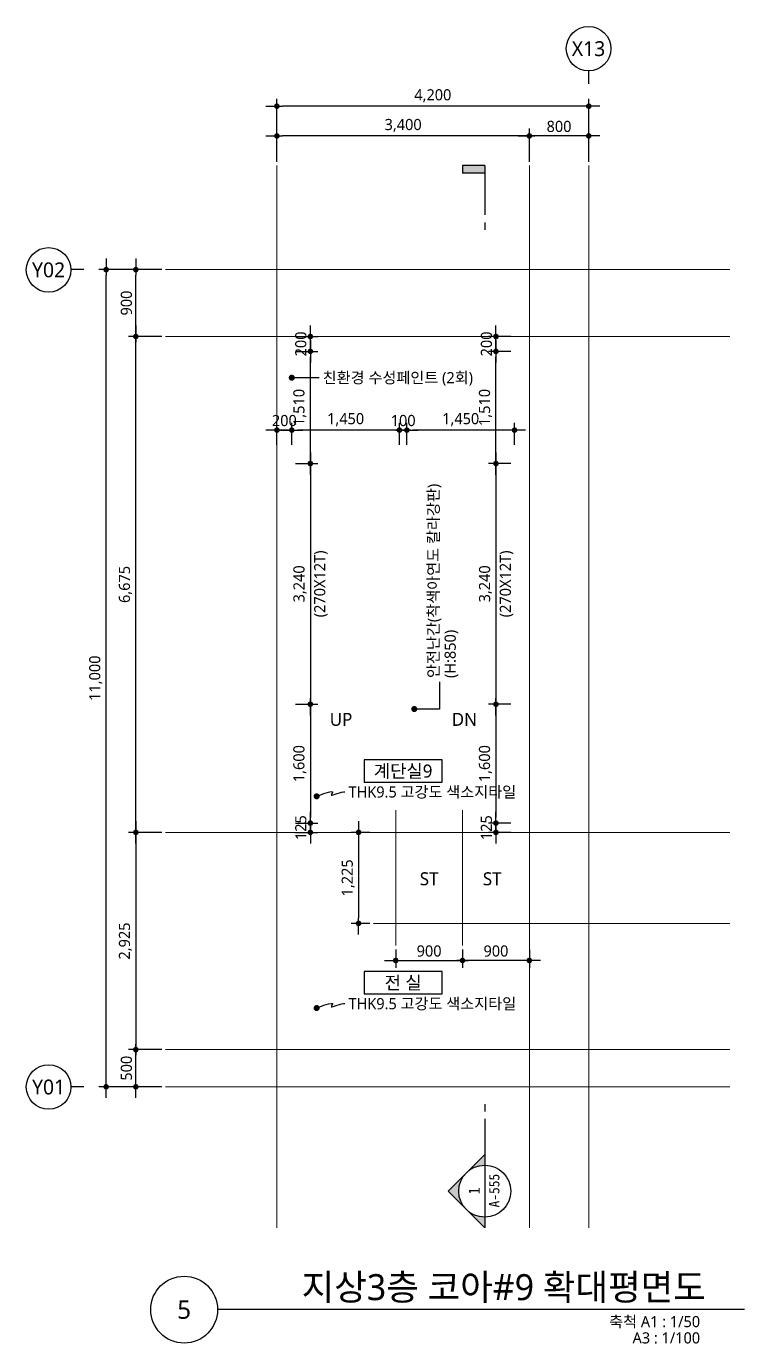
# Model space of a CAD drawing. Header units: millimetres. Extents: x 1467181 to 1850972, y 836037 to 895281.
# Drawn here: x 1781416 to 1791091, y 875511 to 893244 of the extents above; entities that cross this region are included whole.
import ezdxf
from ezdxf.enums import TextEntityAlignment as Align

# ---------------------------------------------------------------- set-up
doc = ezdxf.new("R2010")
doc.units = ezdxf.units.MM
doc.header["$MEASUREMENT"] = 0
doc.linetypes.add('CEN', pattern=[62, 60, -1, 0, -1])
doc.layers.get('0').update_dxf_attribs({"linetype": 'CONTINUOUS'})
for name, color, linetype, lineweight in [('A-AXIS-BUBL', 7, 'CONTINUOUS', 25), ('A-CNTL', 1, 'CEN', 15), ('A-DIMS', 7, 'CONTINUOUS', 25), ('A-MKXS-LEAD', 7, 'CONTINUOUS', 25), ('A-MKXS-MAK1', 3, 'CONTINUOUS', 25), ('A-MKXS-TEXT1', 3, 'CONTINUOUS', 25), ('A-MKXS-TEXT2', 7, 'CONTINUOUS', 25), ('A-MKXX-NAME', 3, 'CONTINUOUS', 25), ('A-MKXX-SYMB', 7, 'CONTINUOUS', 25), ('A-XXXX-SYMB', 7, 'CONTINUOUS', 25), ('A-XXXX-TXT1', 3, 'CONTINUOUS', 25), ('A-XXXX-TXT2', 3, 'CONTINUOUS', 25)]:
    doc.layers.add(name, color=color, linetype=linetype, lineweight=lineweight)
doc.styles.add('HY울릉도L', font='')
doc.styles.add('돋움체', font='')
doc.styles.add('맑은고딕', font='malgun.ttf')
doc.styles.get('HY울릉도L').set_extended_font_data('HYwulM')
doc.styles.get('돋움체').set_extended_font_data('DotumChe')
doc.dimstyles.new('CDIM', dxfattribs={"dimtxt": 3, "dimasz": 1.5, "dimexe": 2, "dimexo": 1, "dimgap": 1, "dimtad": 1, "dimdec": 0, "dimrnd": 0.5, "dimzin": 0, "dimdsep": 32, "dimlunit": 6, "dimtxsty": 'HY울릉도L', "dimblk1": '_CIDOT', "dimblk2": '_CIDOT', "dimsah": 1, "dimcen": 5.5, "dimclrd": 2, "dimclre": 2, "dimclrt": 7, "dimadec": 0, "dimazin": 0, "dimtfac": 1, "dimtdec": 0, "dimtix": 1, "dimtmove": 2, "dimatfit": 1, "dimldrblk": '_CIDOT', "dimfxl": 1, "dimtolj": 1, "dimtzin": 0, "dimlwd": -1, "dimarcsym": 0})

# ---------------------------------------------------------------- blocks, each defined once
blk = doc.blocks.new('_CIDOT')
at = {"color": 0, "linetype": 'ByBlock'}
blk.add_line((2, 0), (-1, 0), dxfattribs=at)
at = {"color": 0, "linetype": 'ByBlock', "const_width": 0.5}
blk.add_lwpolyline([(-0.25, 0, 1), (0.25, 0, 1)], format="xyb", close=True, dxfattribs=at)
blk = doc.blocks.new('*D25')
at = {"layer": 'A-DIMS', "lineweight": -2, "transparency": 16777216}
for p, q in [((-800, 12450), (-800, 12900)), ((0, 12450), (0, 12900))]:
    blk.add_line(p, q, dxfattribs=at)
at = {"layer": 'A-DIMS', "transparency": 16777216}
blk.add_line((-75, 12800), (-725, 12800), dxfattribs=at)
at = {"layer": 'A-DIMS', "transparency": 16777216, "xscale": 75, "yscale": 75, "zscale": 75, "rotation": 180}
blk.add_blockref('_CIDOT', (-800, 12800), dxfattribs=at)
at = {"layer": 'A-DIMS', "transparency": 16777216, "xscale": 75, "yscale": 75, "zscale": 75}
blk.add_blockref('_CIDOT', (0, 12800), dxfattribs=at)
at = {"layer": 'A-DIMS', "color": 3, "transparency": 16777216, "insert": (-400, 12927), "char_height": 150, "attachment_point": 5, "style": '맑은고딕'}
blk.add_mtext('\\A1;800', dxfattribs=at)
blk = doc.blocks.new('*D26')
at = {"layer": 'A-DIMS', "lineweight": -2, "transparency": 16777216}
for p, q in [((-5750, 11000), (-6200, 11000)), ((-5750, 10100), (-6200, 10100))]:
    blk.add_line(p, q, dxfattribs=at)
at = {"layer": 'A-DIMS', "transparency": 16777216}
blk.add_line((-6100, 10175), (-6100, 10925), dxfattribs=at)
at = {"layer": 'A-DIMS', "transparency": 16777216, "xscale": 75, "yscale": 75, "zscale": 75}
for p, rotation in [((-6100, 11000), 90), ((-6100, 10100), 270)]:
    blk.add_blockref('_CIDOT', p, dxfattribs=dict(at, rotation=rotation))
at = {"layer": 'A-DIMS', "color": 3, "transparency": 16777216, "insert": (-6227, 10550), "char_height": 150, "attachment_point": 5, "rotation": 90, "style": '맑은고딕'}
blk.add_mtext('\\A1;900', dxfattribs=at)
blk = doc.blocks.new('*D27')
at = {"layer": 'A-DIMS', "lineweight": -2, "transparency": 16777216}
for p, q in [((-4200, 12450), (-4200, 12900)), ((-800, 12450), (-800, 12900))]:
    blk.add_line(p, q, dxfattribs=at)
at = {"layer": 'A-DIMS', "transparency": 16777216}
blk.add_line((-875, 12800), (-4125, 12800), dxfattribs=at)
at = {"layer": 'A-DIMS', "transparency": 16777216, "xscale": 75, "yscale": 75, "zscale": 75, "rotation": 180}
blk.add_blockref('_CIDOT', (-4200, 12800), dxfattribs=at)
at = {"layer": 'A-DIMS', "transparency": 16777216, "xscale": 75, "yscale": 75, "zscale": 75}
blk.add_blockref('_CIDOT', (-800, 12800), dxfattribs=at)
at = {"layer": 'A-DIMS', "color": 3, "transparency": 16777216, "insert": (-2500, 12940), "char_height": 150, "attachment_point": 5, "style": '맑은고딕'}
blk.add_mtext('\\A1;3,400', dxfattribs=at)
blk = doc.blocks.new('*D28')
at = {"layer": 'A-DIMS', "lineweight": -2, "transparency": 16777216}
for p, q in [((-4200, 12450), (-4200, 13300)), ((0, 12450), (0, 13300))]:
    blk.add_line(p, q, dxfattribs=at)
at = {"layer": 'A-DIMS', "transparency": 16777216}
blk.add_line((-75, 13200), (-4125, 13200), dxfattribs=at)
at = {"layer": 'A-DIMS', "transparency": 16777216, "xscale": 75, "yscale": 75, "zscale": 75, "rotation": 180}
blk.add_blockref('_CIDOT', (-4200, 13200), dxfattribs=at)
at = {"layer": 'A-DIMS', "transparency": 16777216, "xscale": 75, "yscale": 75, "zscale": 75}
blk.add_blockref('_CIDOT', (0, 13200), dxfattribs=at)
at = {"layer": 'A-DIMS', "color": 3, "transparency": 16777216, "insert": (-2100, 13340), "char_height": 150, "attachment_point": 5, "style": '맑은고딕'}
blk.add_mtext('\\A1;4,200', dxfattribs=at)
blk = doc.blocks.new('*D29')
at = {"layer": 'A-DIMS', "lineweight": -2, "transparency": 16777216}
for p, q in [((-5750, 11000), (-6600, 11000)), ((-5750, 0), (-6600, 0))]:
    blk.add_line(p, q, dxfattribs=at)
at = {"layer": 'A-DIMS', "transparency": 16777216}
blk.add_line((-6500, 75), (-6500, 10925), dxfattribs=at)
at = {"layer": 'A-DIMS', "transparency": 16777216, "xscale": 75, "yscale": 75, "zscale": 75}
for p, rotation in [((-6500, 11000), 90), ((-6500, 0), 270)]:
    blk.add_blockref('_CIDOT', p, dxfattribs=dict(at, rotation=rotation))
at = {"layer": 'A-DIMS', "color": 3, "transparency": 16777216, "insert": (-6640, 5500), "char_height": 150, "attachment_point": 5, "rotation": 90, "style": '맑은고딕'}
blk.add_mtext('\\A1;11,000', dxfattribs=at)
blk = doc.blocks.new('*D30')
at = {"layer": 'A-DIMS', "lineweight": -2, "transparency": 16777216}
for p, q in [((-5750, 500), (-6200, 500)), ((-5750, 0), (-6200, 0))]:
    blk.add_line(p, q, dxfattribs=at)
at = {"layer": 'A-DIMS', "transparency": 16777216}
blk.add_line((-6100, 75), (-6100, 425), dxfattribs=at)
at = {"layer": 'A-DIMS', "transparency": 16777216, "xscale": 75, "yscale": 75, "zscale": 75}
for p, rotation in [((-6100, 500), 90), ((-6100, 0), 270)]:
    blk.add_blockref('_CIDOT', p, dxfattribs=dict(at, rotation=rotation))
at = {"layer": 'A-DIMS', "color": 3, "transparency": 16777216, "insert": (-6227, 250), "char_height": 150, "attachment_point": 5, "rotation": 90, "style": '맑은고딕'}
blk.add_mtext('\\A1;500', dxfattribs=at)
blk = doc.blocks.new('*D31')
at = {"layer": 'A-DIMS', "lineweight": -2, "transparency": 16777216}
for p, q in [((-5750, 3425), (-6200, 3425)), ((-5750, 500), (-6200, 500))]:
    blk.add_line(p, q, dxfattribs=at)
at = {"layer": 'A-DIMS', "transparency": 16777216}
blk.add_line((-6100, 3350), (-6100, 575), dxfattribs=at)
at = {"layer": 'A-DIMS', "transparency": 16777216, "xscale": 75, "yscale": 75, "zscale": 75}
for p, rotation in [((-6100, 3425), 90), ((-6100, 500), 270)]:
    blk.add_blockref('_CIDOT', p, dxfattribs=dict(at, rotation=rotation))
at = {"layer": 'A-DIMS', "color": 3, "transparency": 16777216, "insert": (-6240, 1962), "char_height": 150, "attachment_point": 5, "rotation": 90, "style": '맑은고딕'}
blk.add_mtext('\\A1;2,925', dxfattribs=at)
blk = doc.blocks.new('*D32')
at = {"layer": 'A-DIMS', "lineweight": -2, "transparency": 16777216}
for p, q in [((-5750, 10100), (-6200, 10100)), ((-5750, 3425), (-6200, 3425))]:
    blk.add_line(p, q, dxfattribs=at)
at = {"layer": 'A-DIMS', "transparency": 16777216}
blk.add_line((-6100, 3500), (-6100, 10025), dxfattribs=at)
at = {"layer": 'A-DIMS', "transparency": 16777216, "xscale": 75, "yscale": 75, "zscale": 75}
for p, rotation in [((-6100, 10100), 90), ((-6100, 3425), 270)]:
    blk.add_blockref('_CIDOT', p, dxfattribs=dict(at, rotation=rotation))
at = {"layer": 'A-DIMS', "color": 3, "transparency": 16777216, "insert": (-6240, 6762), "char_height": 150, "attachment_point": 5, "rotation": 90, "style": '맑은고딕'}
blk.add_mtext('\\A1;6,675', dxfattribs=at)
blk = doc.blocks.new('*D33')
at = {"layer": 'A-DIMS', "lineweight": -2, "transparency": 16777216}
for p, q in [((-2600, 1850), (-2600, 1600)), ((-1700, 1850), (-1700, 1600))]:
    blk.add_line(p, q, dxfattribs=at)
at = {"layer": 'A-DIMS', "transparency": 16777216}
blk.add_line((-2525, 1700), (-1775, 1700), dxfattribs=at)
at = {"layer": 'A-DIMS', "transparency": 16777216, "xscale": 75, "yscale": 75, "zscale": 75, "rotation": 180}
blk.add_blockref('_CIDOT', (-2600, 1700), dxfattribs=at)
at = {"layer": 'A-DIMS', "transparency": 16777216, "xscale": 75, "yscale": 75, "zscale": 75}
blk.add_blockref('_CIDOT', (-1700, 1700), dxfattribs=at)
at = {"layer": 'A-DIMS', "color": 3, "transparency": 16777216, "insert": (-2150, 1827), "char_height": 150, "attachment_point": 5, "style": '맑은고딕'}
blk.add_mtext('\\A1;900', dxfattribs=at)
blk = doc.blocks.new('*D34')
at = {"layer": 'A-DIMS', "lineweight": -2, "transparency": 16777216}
for p, q in [((-1700, 1850), (-1700, 1600)), ((-800, 1850), (-800, 1600))]:
    blk.add_line(p, q, dxfattribs=at)
at = {"layer": 'A-DIMS', "transparency": 16777216}
blk.add_line((-875, 1700), (-1625, 1700), dxfattribs=at)
at = {"layer": 'A-DIMS', "transparency": 16777216, "xscale": 75, "yscale": 75, "zscale": 75, "rotation": 180}
blk.add_blockref('_CIDOT', (-1700, 1700), dxfattribs=at)
at = {"layer": 'A-DIMS', "transparency": 16777216, "xscale": 75, "yscale": 75, "zscale": 75}
blk.add_blockref('_CIDOT', (-800, 1700), dxfattribs=at)
at = {"layer": 'A-DIMS', "color": 3, "transparency": 16777216, "insert": (-1250, 1827), "char_height": 150, "attachment_point": 5, "style": '맑은고딕'}
blk.add_mtext('\\A1;900', dxfattribs=at)
blk = doc.blocks.new('*D35')
at = {"layer": 'A-DIMS', "lineweight": -2, "transparency": 16777216}
for p, q in [((-2950, 3425), (-3200, 3425)), ((-2950, 2200), (-3200, 2200))]:
    blk.add_line(p, q, dxfattribs=at)
at = {"layer": 'A-DIMS', "transparency": 16777216}
blk.add_line((-3100, 3350), (-3100, 2275), dxfattribs=at)
at = {"layer": 'A-DIMS', "transparency": 16777216, "xscale": 75, "yscale": 75, "zscale": 75}
for p, rotation in [((-3100, 3425), 90), ((-3100, 2200), 270)]:
    blk.add_blockref('_CIDOT', p, dxfattribs=dict(at, rotation=rotation))
at = {"layer": 'A-DIMS', "color": 3, "transparency": 16777216, "insert": (-3240, 2812), "char_height": 150, "attachment_point": 5, "rotation": 90, "style": '맑은고딕'}
blk.add_mtext('\\A1;1,225', dxfattribs=at)
blk = doc.blocks.new('CORE 9- 단면')
at = {"layer": 'A-MKXS-MAK1'}
blk.add_hatch(color=256, dxfattribs=at).paths.add_polyline_path([(22637, 13698), (22637, 13798), (22937, 13798), (22937, 13698)])
h = blk.add_hatch(color=256, dxfattribs=at)
h.paths.add_polyline_path([(22442, -7), (22690, 241, 0.414214), (22690, -254)])
h.paths.add_polyline_path([(22690, 241), (22937, 488), (22937, 343, 0.198912)])
h.paths.add_polyline_path([(22690, -254, 0.198912), (22937, -357), (22937, -502)])
for p, q in [((22637, 13798), (22637, 13698)), ((22937, 13798), (22637, 13798)), ((22937, 13698), (22637, 13698)), ((22937, 13798), (22937, 13135)), ((22937, 13035), (22937, 12935)), ((22937, 1166), (22937, 1066)), ((22937, 966), (22937, -502)), ((22937, 488), (22442, -7)), ((22937, -502), (22442, -7))]:
    blk.add_line(p, q, dxfattribs=at)
blk.add_circle((22937, -7), 350, dxfattribs=at)
at = {"layer": 'A-MKXS-TEXT2', "style": '돋움체'}
for s, height, p in [('A-555', 140, (23065, 0)), ('1', 150, (22793, -2))]:
    blk.add_text(s, height=height, rotation=90, dxfattribs=at).set_placement(p, align=Align.MIDDLE)
blk = doc.blocks.new('*D426')
at = {"layer": 'A-DIMS', "lineweight": -2, "transparency": 16777216}
for p, q in [((1787941, 887359), (1787641, 887359)), ((1787941, 884119), (1787641, 884119))]:
    blk.add_line(p, q, dxfattribs=at)
at = {"layer": 'A-DIMS', "transparency": 16777216}
blk.add_line((1787741, 887284), (1787741, 884194), dxfattribs=at)
at = {"layer": 'A-DIMS', "transparency": 16777216, "xscale": 75, "yscale": 75, "zscale": 75}
for p, rotation in [((1787741, 887359), 90), ((1787741, 884119), 270)]:
    blk.add_blockref('_CIDOT', p, dxfattribs=dict(at, rotation=rotation))
at = {"layer": 'A-DIMS', "color": 3, "transparency": 16777216, "char_height": 150, "attachment_point": 5, "rotation": 90, "style": '맑은고딕'}
for s, insert in [('\\A1;(270X12T)', (1787884, 885739)), ('\\A1;3,240', (1787601, 885739))]:
    blk.add_mtext(s, dxfattribs=dict(at, insert=insert))
blk = doc.blocks.new('*D427')
at = {"layer": 'A-DIMS', "lineweight": -2, "transparency": 16777216}
for p, q in [((1787941, 888869), (1787641, 888869)), ((1787941, 887359), (1787641, 887359))]:
    blk.add_line(p, q, dxfattribs=at)
at = {"layer": 'A-DIMS', "transparency": 16777216}
blk.add_line((1787741, 887434), (1787741, 888794), dxfattribs=at)
at = {"layer": 'A-DIMS', "transparency": 16777216, "xscale": 75, "yscale": 75, "zscale": 75}
for p, rotation in [((1787741, 888869), 90), ((1787741, 887359), 270)]:
    blk.add_blockref('_CIDOT', p, dxfattribs=dict(at, rotation=rotation))
at = {"layer": 'A-DIMS', "color": 3, "transparency": 16777216, "insert": (1787600, 888114), "char_height": 150, "attachment_point": 5, "rotation": 90, "style": '맑은고딕'}
blk.add_mtext('\\A1;1,510', dxfattribs=at)
blk = doc.blocks.new('*D428')
at = {"layer": 'A-DIMS', "lineweight": -2, "transparency": 16777216}
for p, q in [((1787941, 884119), (1787641, 884119)), ((1787941, 882519), (1787641, 882519))]:
    blk.add_line(p, q, dxfattribs=at)
at = {"layer": 'A-DIMS', "transparency": 16777216}
blk.add_line((1787741, 884044), (1787741, 882594), dxfattribs=at)
at = {"layer": 'A-DIMS', "transparency": 16777216, "xscale": 75, "yscale": 75, "zscale": 75}
for p, rotation in [((1787741, 884119), 90), ((1787741, 882519), 270)]:
    blk.add_blockref('_CIDOT', p, dxfattribs=dict(at, rotation=rotation))
at = {"layer": 'A-DIMS', "color": 3, "transparency": 16777216, "insert": (1787600, 883319), "char_height": 150, "attachment_point": 5, "rotation": 90, "style": '맑은고딕'}
blk.add_mtext('\\A1;1,600', dxfattribs=at)
blk = doc.blocks.new('*D429')
at = {"layer": 'A-DIMS', "transparency": 16777216}
for p, q in [((1787741, 882594), (1787741, 882669)), ((1787741, 882519), (1787741, 882394)), ((1787741, 882319), (1787741, 882244))]:
    blk.add_line(p, q, dxfattribs=at)
at = {"layer": 'A-DIMS', "lineweight": -2, "transparency": 16777216}
for p, q in [((1787941, 882519), (1787641, 882519)), ((1787941, 882394), (1787641, 882394))]:
    blk.add_line(p, q, dxfattribs=at)
at = {"layer": 'A-DIMS', "transparency": 16777216, "xscale": 75, "yscale": 75, "zscale": 75}
for p, rotation in [((1787741, 882519), 270), ((1787741, 882394), 90)]:
    blk.add_blockref('_CIDOT', p, dxfattribs=dict(at, rotation=rotation))
at = {"layer": 'A-DIMS', "color": 3, "transparency": 16777216, "insert": (1787613, 882457), "char_height": 150, "attachment_point": 5, "rotation": 90, "style": '맑은고딕'}
blk.add_mtext('\\A1;125', dxfattribs=at)
blk = doc.blocks.new('*D430')
at = {"layer": 'A-DIMS', "transparency": 16777216}
for p, q in [((1787741, 889144), (1787741, 889219)), ((1787741, 888869), (1787741, 889069)), ((1787741, 888794), (1787741, 888719))]:
    blk.add_line(p, q, dxfattribs=at)
at = {"layer": 'A-DIMS', "lineweight": -2, "transparency": 16777216}
for p, q in [((1787941, 889069), (1787641, 889069)), ((1787941, 888869), (1787641, 888869))]:
    blk.add_line(p, q, dxfattribs=at)
at = {"layer": 'A-DIMS', "transparency": 16777216, "xscale": 75, "yscale": 75, "zscale": 75}
for p, rotation in [((1787741, 889069), 270), ((1787741, 888869), 90)]:
    blk.add_blockref('_CIDOT', p, dxfattribs=dict(at, rotation=rotation))
at = {"layer": 'A-DIMS', "color": 3, "transparency": 16777216, "insert": (1787613, 888969), "char_height": 150, "attachment_point": 5, "rotation": 90, "style": '맑은고딕'}
blk.add_mtext('\\A1;200', dxfattribs=at)
blk = doc.blocks.new('*D431')
at = {"layer": 'A-DIMS', "lineweight": -2, "transparency": 16777216}
for p, q in [((1786541, 887609), (1786541, 887909)), ((1787991, 887609), (1787991, 887909))]:
    blk.add_line(p, q, dxfattribs=at)
at = {"layer": 'A-DIMS', "transparency": 16777216}
blk.add_line((1787916, 887809), (1786616, 887809), dxfattribs=at)
at = {"layer": 'A-DIMS', "transparency": 16777216, "xscale": 75, "yscale": 75, "zscale": 75, "rotation": 180}
blk.add_blockref('_CIDOT', (1786541, 887809), dxfattribs=at)
at = {"layer": 'A-DIMS', "transparency": 16777216, "xscale": 75, "yscale": 75, "zscale": 75}
blk.add_blockref('_CIDOT', (1787991, 887809), dxfattribs=at)
at = {"layer": 'A-DIMS', "color": 3, "transparency": 16777216, "insert": (1787266, 887950), "char_height": 150, "attachment_point": 5, "style": '맑은고딕'}
blk.add_mtext('\\A1;1,450', dxfattribs=at)
blk = doc.blocks.new('*D432')
at = {"layer": 'A-DIMS', "lineweight": -2, "transparency": 16777216}
for p, q in [((1784991, 887609), (1784991, 887909)), ((1786441, 887609), (1786441, 887909))]:
    blk.add_line(p, q, dxfattribs=at)
at = {"layer": 'A-DIMS', "transparency": 16777216}
blk.add_line((1786366, 887809), (1785066, 887809), dxfattribs=at)
at = {"layer": 'A-DIMS', "transparency": 16777216, "xscale": 75, "yscale": 75, "zscale": 75, "rotation": 180}
blk.add_blockref('_CIDOT', (1784991, 887809), dxfattribs=at)
at = {"layer": 'A-DIMS', "transparency": 16777216, "xscale": 75, "yscale": 75, "zscale": 75}
blk.add_blockref('_CIDOT', (1786441, 887809), dxfattribs=at)
at = {"layer": 'A-DIMS', "color": 3, "transparency": 16777216, "insert": (1785716, 887950), "char_height": 150, "attachment_point": 5, "style": '맑은고딕'}
blk.add_mtext('\\A1;1,450', dxfattribs=at)
blk = doc.blocks.new('*D433')
at = {"layer": 'A-DIMS', "lineweight": -2, "transparency": 16777216}
for p, q in [((1786441, 887609), (1786441, 887909)), ((1786541, 887609), (1786541, 887909))]:
    blk.add_line(p, q, dxfattribs=at)
at = {"layer": 'A-DIMS', "transparency": 16777216}
for p, q in [((1786366, 887809), (1786291, 887809)), ((1786541, 887809), (1786441, 887809)), ((1786616, 887809), (1786691, 887809))]:
    blk.add_line(p, q, dxfattribs=at)
at = {"layer": 'A-DIMS', "transparency": 16777216, "xscale": 75, "yscale": 75, "zscale": 75}
blk.add_blockref('_CIDOT', (1786441, 887809), dxfattribs=at)
at = {"layer": 'A-DIMS', "transparency": 16777216, "xscale": 75, "yscale": 75, "zscale": 75, "rotation": 180}
blk.add_blockref('_CIDOT', (1786541, 887809), dxfattribs=at)
at = {"layer": 'A-DIMS', "color": 3, "transparency": 16777216, "insert": (1786491, 887937), "char_height": 150, "attachment_point": 5, "style": '맑은고딕'}
blk.add_mtext('\\A1;100', dxfattribs=at)
blk = doc.blocks.new('*D434')
at = {"layer": 'A-DIMS', "lineweight": -2, "transparency": 16777216}
for p, q in [((1784791, 887609), (1784791, 887909)), ((1784991, 887609), (1784991, 887909))]:
    blk.add_line(p, q, dxfattribs=at)
at = {"layer": 'A-DIMS', "transparency": 16777216}
for p, q in [((1784716, 887809), (1784641, 887809)), ((1784991, 887809), (1784791, 887809)), ((1785066, 887809), (1785141, 887809))]:
    blk.add_line(p, q, dxfattribs=at)
at = {"layer": 'A-DIMS', "transparency": 16777216, "xscale": 75, "yscale": 75, "zscale": 75}
blk.add_blockref('_CIDOT', (1784791, 887809), dxfattribs=at)
at = {"layer": 'A-DIMS', "transparency": 16777216, "xscale": 75, "yscale": 75, "zscale": 75, "rotation": 180}
blk.add_blockref('_CIDOT', (1784991, 887809), dxfattribs=at)
at = {"layer": 'A-DIMS', "color": 3, "transparency": 16777216, "insert": (1784891, 887937), "char_height": 150, "attachment_point": 5, "style": '맑은고딕'}
blk.add_mtext('\\A1;200', dxfattribs=at)
blk = doc.blocks.new('*D435')
at = {"layer": 'A-DIMS', "lineweight": -2, "transparency": 16777216}
for p, q in [((1785041, 887359), (1785341, 887359)), ((1785041, 884119), (1785341, 884119))]:
    blk.add_line(p, q, dxfattribs=at)
at = {"layer": 'A-DIMS', "transparency": 16777216}
blk.add_line((1785241, 887284), (1785241, 884194), dxfattribs=at)
at = {"layer": 'A-DIMS', "transparency": 16777216, "xscale": 75, "yscale": 75, "zscale": 75}
for p, rotation in [((1785241, 887359), 90), ((1785241, 884119), 270)]:
    blk.add_blockref('_CIDOT', p, dxfattribs=dict(at, rotation=rotation))
at = {"layer": 'A-DIMS', "color": 3, "transparency": 16777216, "char_height": 150, "attachment_point": 5, "rotation": 90, "style": '맑은고딕'}
for s, insert in [('\\A1;(270X12T)', (1785384, 885739)), ('\\A1;3,240', (1785101, 885739))]:
    blk.add_mtext(s, dxfattribs=dict(at, insert=insert))
blk = doc.blocks.new('*D436')
at = {"layer": 'A-DIMS', "lineweight": -2, "transparency": 16777216}
for p, q in [((1785041, 888869), (1785341, 888869)), ((1785041, 887359), (1785341, 887359))]:
    blk.add_line(p, q, dxfattribs=at)
at = {"layer": 'A-DIMS', "transparency": 16777216}
blk.add_line((1785241, 887434), (1785241, 888794), dxfattribs=at)
at = {"layer": 'A-DIMS', "transparency": 16777216, "xscale": 75, "yscale": 75, "zscale": 75}
for p, rotation in [((1785241, 888869), 90), ((1785241, 887359), 270)]:
    blk.add_blockref('_CIDOT', p, dxfattribs=dict(at, rotation=rotation))
at = {"layer": 'A-DIMS', "color": 3, "transparency": 16777216, "insert": (1785100, 888114), "char_height": 150, "attachment_point": 5, "rotation": 90, "style": '맑은고딕'}
blk.add_mtext('\\A1;1,510', dxfattribs=at)
blk = doc.blocks.new('*D437')
at = {"layer": 'A-DIMS', "lineweight": -2, "transparency": 16777216}
for p, q in [((1785041, 884119), (1785341, 884119)), ((1785041, 882519), (1785341, 882519))]:
    blk.add_line(p, q, dxfattribs=at)
at = {"layer": 'A-DIMS', "transparency": 16777216}
blk.add_line((1785241, 884044), (1785241, 882594), dxfattribs=at)
at = {"layer": 'A-DIMS', "transparency": 16777216, "xscale": 75, "yscale": 75, "zscale": 75}
for p, rotation in [((1785241, 884119), 90), ((1785241, 882519), 270)]:
    blk.add_blockref('_CIDOT', p, dxfattribs=dict(at, rotation=rotation))
at = {"layer": 'A-DIMS', "color": 3, "transparency": 16777216, "insert": (1785100, 883319), "char_height": 150, "attachment_point": 5, "rotation": 90, "style": '맑은고딕'}
blk.add_mtext('\\A1;1,600', dxfattribs=at)
blk = doc.blocks.new('*D438')
at = {"layer": 'A-DIMS', "transparency": 16777216}
for p, q in [((1785241, 882594), (1785241, 882669)), ((1785241, 882519), (1785241, 882394)), ((1785241, 882319), (1785241, 882244))]:
    blk.add_line(p, q, dxfattribs=at)
at = {"layer": 'A-DIMS', "lineweight": -2, "transparency": 16777216}
for p, q in [((1785041, 882519), (1785341, 882519)), ((1785041, 882394), (1785341, 882394))]:
    blk.add_line(p, q, dxfattribs=at)
at = {"layer": 'A-DIMS', "transparency": 16777216, "xscale": 75, "yscale": 75, "zscale": 75}
for p, rotation in [((1785241, 882519), 270), ((1785241, 882394), 90)]:
    blk.add_blockref('_CIDOT', p, dxfattribs=dict(at, rotation=rotation))
at = {"layer": 'A-DIMS', "color": 3, "transparency": 16777216, "insert": (1785113, 882457), "char_height": 150, "attachment_point": 5, "rotation": 90, "style": '맑은고딕'}
blk.add_mtext('\\A1;125', dxfattribs=at)
blk = doc.blocks.new('*D439')
at = {"layer": 'A-DIMS', "transparency": 16777216}
for p, q in [((1785241, 889144), (1785241, 889219)), ((1785241, 888869), (1785241, 889069)), ((1785241, 888794), (1785241, 888719))]:
    blk.add_line(p, q, dxfattribs=at)
at = {"layer": 'A-DIMS', "lineweight": -2, "transparency": 16777216}
for p, q in [((1785041, 889069), (1785341, 889069)), ((1785041, 888869), (1785341, 888869))]:
    blk.add_line(p, q, dxfattribs=at)
at = {"layer": 'A-DIMS', "transparency": 16777216, "xscale": 75, "yscale": 75, "zscale": 75}
for p, rotation in [((1785241, 889069), 270), ((1785241, 888869), 90)]:
    blk.add_blockref('_CIDOT', p, dxfattribs=dict(at, rotation=rotation))
at = {"layer": 'A-DIMS', "color": 3, "transparency": 16777216, "insert": (1785113, 888969), "char_height": 150, "attachment_point": 5, "rotation": 90, "style": '맑은고딕'}
blk.add_mtext('\\A1;200', dxfattribs=at)
blk = doc.blocks.new('CORE9_GRID')
at = {"layer": 'A-AXIS-BUBL', "ltscale": 0.2}
for p, q in [((0, 13500), (0, 13675)), ((-6800, 11000), (-6975, 11000)), ((-6800, 0), (-6975, 0))]:
    blk.add_line(p, q, dxfattribs=at)
for centre in [(-2.9, 13975), (-7275, 10997.1), (-7275, -2.9)]:
    blk.add_circle(centre, 300, dxfattribs=at)
at = {"layer": 'A-CNTL'}
for p, q in [((-4200, -1900), (-4200, 12400)), ((-800, -1900), (-800, 12400)), ((0, -1900), (0, 12400)), ((-5700, 11000), (1900, 11000)), ((-5700, 10100), (1900, 10100)), ((-2600, 1900), (-2600, 3725)), ((-1700, 1900), (-1700, 3725)), ((-5700, 3425), (1900, 3425)), ((1900, 2200), (-2900, 2200)), ((-5700, 500), (1900, 500)), ((-5700, 0), (1900, 0))]:
    blk.add_line(p, q, dxfattribs=at)
at = {"layer": 'A-XXXX-TXT2', "ltscale": 0.2, "style": '맑은고딕'}
for s, p in [('X13', (-2.9, 13975)), ('Y02', (-7275, 10997.1)), ('Y01', (-7275, -2.9))]:
    blk.add_text(s, height=200, dxfattribs=at).set_placement(p, align=Align.MIDDLE)
at = {"layer": 'A-DIMS'}
for base, p1, p2, angle, picture, middle in [((-4200, 13200), (0, 12400), (-4200, 12400), 180, '*D28', (-2100, 13340.1)), ((-4200, 12800), (-800, 12400), (-4200, 12400), 180, '*D27', (-2500, 12940.1)), ((-800, 12800), (0, 12400), (-800, 12400), 180, '*D25', (-400, 12927.5)), ((-6500, 11000), (-5700, 0), (-5700, 11000), 270, '*D29', (-6640.5, 5500)), ((-6100, 11000), (-5700, 10100), (-5700, 11000), 270, '*D26', (-6227.5, 10550)), ((-6100, 10100), (-5700, 3425), (-5700, 10100), 270, '*D32', (-6240.1, 6762.5)), ((-6100, 500), (-5700, 3425), (-5700, 500), 90, '*D31', (-6240.1, 1962.5)), ((-3100, 2200), (-2900, 3425), (-2900, 2200), 90, '*D35', (-3240.5, 2812.5)), ((-1700, 1700), (-2600, 1900), (-1700, 1900), 180, '*D33', (-2150, 1827.5)), ((-1700, 1700), (-800, 1900), (-1700, 1900), 0, '*D34', (-1250, 1827.5)), ((-6100, 500), (-5700, 0), (-5700, 500), 270, '*D30', (-6227.5, 250))]:
    dim = blk.add_linear_dim(base=base, p1=p1, p2=p2, angle=angle, dimstyle='CDIM', override={"dimscale": 50, "dimtxsty": '맑은고딕', "dimclrd": 256, "dimclre": 256, "dimclrt": 3}, dxfattribs=at)
    dim.commit()
    dim.dimension.update_dxf_attribs({"geometry": picture, "text_midpoint": middle})

msp = doc.modelspace()

# ---------------------------------------------------------------- linework, layer by layer
at = {"layer": 'A-MKXS-LEAD', "const_width": 40}
for points in [[(1784969.9, 888516.9, 1), (1785011.3, 888512.7, 1)], [(1786642.8, 884033.6, -1), (1786638.7, 884075.1, -1)], [(1785304.9, 882881.4, 1), (1785346.3, 882877.2, 1)], [(1785304.9, 880031.4, 1), (1785346.3, 880027.2, 1)]]:
    msp.add_lwpolyline(points, format="xyb", close=True, dxfattribs=at)
at = {"layer": 'A-MKXS-LEAD'}
for points in [[(1785357.6, 888514.8), (1784990.6, 888514.8), (1784990.6, 888514.8)], [(1786980.1, 884421.4), (1786980.1, 884054.4), (1786640.8, 884054.4)], [(1785324.8, 882879), (1785422.5, 882915.8), (1785486.2, 882935.7), (1785522.5, 882942.2), (1785537.8, 882938.7), (1785539, 882928.8), (1785532.5, 882916), (1785525, 882903.8), (1785523, 882895.7), (1785531.7, 882894.4), (1785549.8, 882898.8), (1785574.7, 882907), (1785603.6, 882917.1), (1785633.8, 882927.2), (1785662.6, 882935.4), (1785687.3, 882939.7), (1785705.1, 882938.3)], [(1785324.8, 880029), (1785422.5, 880065.8), (1785486.2, 880085.7), (1785522.5, 880092.2), (1785537.9, 880088.7), (1785539, 880078.8), (1785532.5, 880066), (1785525, 880053.8), (1785523, 880045.7), (1785531.7, 880044.4), (1785549.8, 880048.8), (1785574.7, 880057), (1785603.6, 880067.1), (1785633.8, 880077.2), (1785662.6, 880085.4), (1785687.3, 880089.7), (1785705.1, 880088.3)]]:
    msp.add_lwpolyline(points, dxfattribs=at)
at = {"layer": 'A-MKXX-SYMB'}
for points in [[(1787015.7, 883369.4), (1785965.7, 883369.4), (1785965.7, 883069.4), (1787015.7, 883069.4)], [(1787015.7, 880519.4), (1785965.7, 880519.4), (1785965.7, 880219.4), (1787015.7, 880219.4)]]:
    msp.add_lwpolyline(points, close=True, dxfattribs=at)
at = {"layer": 'A-XXXX-SYMB'}
msp.add_line((1791090.7, 875969.4), (1783990.7, 875969.4), dxfattribs=at)
msp.add_circle((1783540.7, 875969.4), 450, dxfattribs=at)

# ---------------------------------------------------------------- block references
at = {"layer": 'A-DIMS'}
for name, p in [('CORE9_GRID', (1788990.7, 878969.4)), ('CORE 9- 단면', (1764653.4, 877571))]:
    msp.add_blockref(name, p, dxfattribs=at)

# ---------------------------------------------------------------- texts
at = {"layer": 'A-MKXS-TEXT1', "style": '맑은고딕'}
for s, p in [('친환경 수성페인트 (2회)', (1785407.6, 888514.8)), ('THK9.5 고강도 색소지타일', (1785755.1, 882938.3)), ('THK9.5 고강도 색소지타일', (1785755.1, 880088.3))]:
    msp.add_text(s, height=150, dxfattribs=at).set_placement(p, align=Align.MIDDLE_LEFT)
for s, p in [('안전난간(착색아연도 칼라강판)', (1786896.7, 884471.4)), ('(H:850)', (1787124.2, 884471.4))]:
    msp.add_text(s, height=150, rotation=90, dxfattribs=at).set_placement(p, align=Align.MIDDLE_LEFT)
at = {"layer": 'A-MKXX-NAME', "style": '맑은고딕'}
for s, p in [('UP', (1785654.9, 883915.6)), ('DN', (1787315.8, 883915.6))]:
    msp.add_text(s, height=175, rotation=359.99745, dxfattribs=at).set_placement(p, align=Align.MIDDLE_CENTER)
for s, p in [('계단실9', (1786490.7, 883219.4)), ('ST', (1786840.7, 881769.4)), ('ST', (1787690.7, 881769.4)), ('전 실', (1786490.7, 880369.4))]:
    msp.add_text(s, height=175, dxfattribs=at).set_placement(p, align=Align.MIDDLE_CENTER)
at = {"layer": 'A-XXXX-TXT1', "style": '맑은고딕'}
msp.add_text('지상3층 코아#9 확대평면도', height=350, dxfattribs=at).set_placement((1790568.7, 875992), align=Align.BOTTOM_RIGHT)
msp.add_text('5', height=250, dxfattribs=at).set_placement((1783540.7, 875969.4), align=Align.MIDDLE)
for s, p in [('축척 A1 : 1/50', (1790490.9, 875883.2)), ('A3 : 1/100', (1790490.9, 875664.3))]:
    msp.add_text(s, height=150, dxfattribs=at).set_placement(p, align=Align.TOP_RIGHT)

# ---------------------------------------------------------------- dimensions: what is measured, and where the dimension line sits
at = {"layer": 'A-DIMS'}
for base, p1, p2, picture, middle in [((1785240.8, 889069.4), (1784990.7, 888869.4), (1784990.7, 889069.4), '*D439', (1785113.3, 888969.4)), ((1787740.7, 889069.4), (1787990.7, 888869.4), (1787990.7, 889069.4), '*D430', (1787613.2, 888969.4)), ((1785240.8, 888869.4), (1784990.7, 887359.4), (1784990.7, 888869.4), '*D436', (1785100.3, 888114.4)), ((1787740.7, 888869.4), (1787990.7, 887359.4), (1787990.7, 888869.4), '*D427', (1787600.3, 888114.4))]:
    dim = msp.add_linear_dim(base=base, p1=p1, p2=p2, angle=90, dimstyle='CDIM', override={"dimscale": 50, "dimtxsty": '맑은고딕', "dimclrd": 256, "dimclre": 256, "dimclrt": 3}, dxfattribs=at)
    dim.commit()
    dim.dimension.update_dxf_attribs({"geometry": picture, "text_midpoint": middle})
for base, p1, p2, picture, middle in [((1784790.7, 887809.4), (1784990.8, 887559.4), (1784790.7, 887559.4), '*D434', (1784890.7, 887936.9)), ((1784990.7, 887809.4), (1786440.8, 887559.4), (1784990.7, 887559.4), '*D432', (1785715.7, 887949.8)), ((1786440.8, 887809.4), (1786540.7, 887559.4), (1786440.8, 887559.4), '*D433', (1786490.7, 887937.3)), ((1786540.7, 887809.4), (1787990.7, 887559.4), (1786540.7, 887559.4), '*D431', (1787265.7, 887949.8))]:
    dim = msp.add_linear_dim(base=base, p1=p1, p2=p2, dimstyle='CDIM', override={"dimscale": 50, "dimtxsty": '맑은고딕', "dimclrd": 256, "dimclre": 256, "dimclrt": 3}, dxfattribs=at)
    dim.commit()
    dim.dimension.update_dxf_attribs({"geometry": picture, "text_midpoint": middle})
for base, p1, p2, text, picture, middle in [((1785240.7, 884119.4), (1784990.7, 887359.4), (1784990.7, 884119.4), '<>\\X(270X12T)', '*D435', (1785240.7, 885739.4)), ((1787740.7, 884119.4), (1787990.7, 887359.4), (1787990.7, 884119.4), '<>\\X(270X12T)', '*D426', (1787740.7, 885739.4)), ((1785240.8, 882519.4), (1784990.7, 884119.4), (1784990.8, 882519.4), '<>\\X', '*D437', (1785240.8, 883319.4)), ((1787740.7, 882519.4), (1787990.7, 884119.4), (1787990.7, 882519.4), '<>\\X', '*D428', (1787740.7, 883319.4)), ((1785240.8, 882394.4), (1784990.8, 882519.4), (1784990.8, 882394.4), '<>\\X', '*D438', (1785240.8, 882456.9)), ((1787740.7, 882394.4), (1787990.7, 882519.4), (1787990.7, 882394.4), '<>\\X', '*D429', (1787740.7, 882456.9))]:
    dim = msp.add_linear_dim(base=base, p1=p1, p2=p2, angle=90, text=text, dimstyle='CDIM', override={"dimscale": 50, "dimtxsty": '맑은고딕', "dimclrd": 256, "dimclre": 256, "dimclrt": 3}, dxfattribs=at)
    dim.commit()
    dim.dimension.update_dxf_attribs({"geometry": picture, "text_midpoint": middle})

doc.saveas('drawing.dxf')
